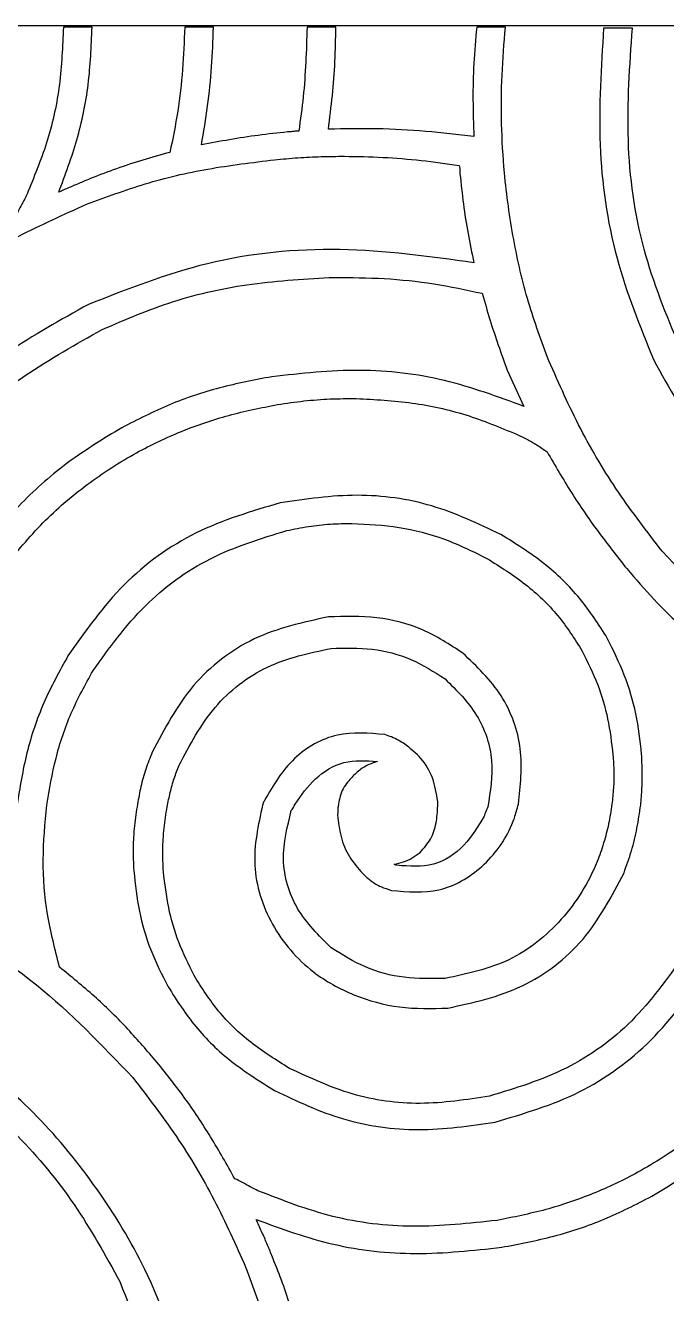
# Model space of a CAD drawing. Extents: x 0 to 371, y 0 to 260.
# Drawn here: x 196.43 to 214.74, y 223.76 to 259.95 of the extents above; entities that cross this region are included whole.
import ezdxf

# ---------------------------------------------------------------- set-up
doc = ezdxf.new("R2010")
doc.units = 0
doc.layers.add('Layer_1', color=7, linetype='CONTINUOUS')

msp = doc.modelspace()

# ---------------------------------------------------------------- linework, layer by layer
at = {"layer": 'Layer_1', "color": 7}
for points in [[(0.02646, 259.95312), (370.443122, 259.95312), (370.443122, 0.661457), (0.02646, 0.661457)], [(205.535255, 256.217641)], [(205.247417, 252.761521)], [(205.874771, 249.302817)], [(205.751779, 245.740244)]]:
    msp.add_lwpolyline(points, close=True, dxfattribs=at)
for points in [[(198.331561, 259.900103), (197.511456, 259.900103)], [(201.797499, 259.900103), (200.977394, 259.900103)], [(205.290309, 259.900103), (204.470204, 259.900103)], [(210.131874, 259.900103), (209.311769, 259.900103)], [(213.756975, 259.873748), (212.93687, 259.873748)], [(210.185101, 250.11052), (210.661041, 249.078542)], [(208.200726, 237.675104), (208.200726, 237.807395)]]:
    msp.add_lwpolyline(points, dxfattribs=at)
for points, knots in [([(197.511456, 259.900103), (197.489139, 259.352883), (197.44503, 258.271335), (197.107782, 256.687878), (196.705496, 255.705007), (196.505833, 255.217185)], [0, 0, 0, 0, 1.641368, 3.244063, 4.823356, 4.823356, 4.823356, 4.823356]), ([(197.379164, 255.19083), (197.564539, 255.685741), (197.937908, 256.68255), (198.265369, 258.269419), (198.309336, 259.352577), (198.331561, 259.900103)], [0, 0, 0, 0, 1.584136, 3.190641, 4.83282, 4.83282, 4.83282, 4.83282]), ([(200.977394, 259.900103), (200.961556, 259.497051), (200.930026, 258.694666), (200.792923, 257.499915), (200.633639, 256.718244), (200.554164, 256.328228)], [0, 0, 0, 0, 1.209889, 2.408612, 3.602317, 3.602317, 3.602317, 3.602317]), ([(201.453851, 256.540102), (201.517371, 256.910179), (201.644268, 257.649493), (201.755357, 258.772149), (201.783421, 259.523293), (201.797499, 259.900103)], [0, 0, 0, 0, 1.126218, 2.249878, 3.380975, 3.380975, 3.380975, 3.380975]), ([(204.470204, 259.900103), (204.459479, 259.567535), (204.438135, 258.905664), (204.370177, 257.915708), (204.278036, 257.263171), (204.231976, 256.936977)], [0, 0, 0, 0, 0.998256, 1.986715, 2.974723, 2.974723, 2.974723, 2.974723]), ([(205.078436, 256.989687), (205.119002, 257.309496), (205.20046, 257.951679), (205.274617, 258.922929), (205.285072, 259.573989), (205.290309, 259.900103)], [0, 0, 0, 0, 0.96705, 1.941857, 2.920169, 2.920169, 2.920169, 2.920169]), ([(209.311769, 259.900103), (209.281785, 259.556085), (209.221726, 258.867018), (209.195669, 257.824618), (209.220312, 257.128407), (209.232704, 256.77833)], [0, 0, 0, 0, 1.035814, 2.074733, 3.125481, 3.125481, 3.125481, 3.125481]), ([(211.375726, 250.375103), (211.169356, 250.929527), (210.748621, 252.059852), (210.339539, 253.864493), (210.099211, 255.571713), (210.009242, 257.141504), (210.019456, 258.52929), (210.094585, 259.445406), (210.131874, 259.900103)], [0, 0, 0, 0, 1.773057, 3.6148, 5.537176, 6.939816, 8.328347, 9.696651, 9.696651, 9.696651, 9.696651]), ([(212.93687, 259.873748), (212.865046, 258.763696), (212.722812, 256.565464), (213.178514, 253.328151), (213.977037, 251.358788), (214.365208, 250.401458)], [0, 0, 0, 0, 3.333346, 6.601016, 9.692055, 9.692055, 9.692055, 9.692055]), ([(215.106247, 250.771978), (214.728662, 251.691415), (213.952447, 253.581529), (213.533004, 256.697107), (213.68182, 258.807799), (213.756975, 259.873748)], [0, 0, 0, 0, 2.973144, 6.111986, 9.314545, 9.314545, 9.314545, 9.314545]), ([(209.232704, 256.77833), (208.774243, 256.832932), (207.857383, 256.942129), (206.469778, 257.016493), (205.543309, 256.998643), (205.078436, 256.989687)], [0, 0, 0, 0, 1.384918, 2.769652, 4.16422, 4.16422, 4.16422, 4.16422]), ([(203.914166, 256.910622), (203.634634, 256.880827), (203.080095, 256.821721), (202.259852, 256.694673), (201.721055, 256.591345), (201.453851, 256.540102)], [0, 0, 0, 0, 0.843256, 1.67286, 2.489061, 2.489061, 2.489061, 2.489061]), ([(204.231976, 256.936977), (204.196612, 256.935341), (204.125683, 256.932059), (204.020459, 256.915539), (203.94953, 256.912258), (203.914166, 256.910622)], [0, 0, 0, 0, 0.106134, 0.212873, 0.319007, 0.319007, 0.319007, 0.319007]), ([(200.554164, 256.328228), (200.294584, 256.256351), (199.78225, 256.114488), (199.03069, 255.870437), (198.545753, 255.68145), (198.305206, 255.587705)], [0, 0, 0, 0, 0.808011, 1.59477, 2.369154, 2.369154, 2.369154, 2.369154]), ([(198.172914, 254.846665), (198.727395, 255.052435), (199.857836, 255.471947), (201.661564, 255.890611), (202.907731, 256.040382), (203.544162, 256.116872)], [0, 0, 0, 0, 1.773057, 3.6148, 5.537176, 5.537176, 5.537176, 5.537176]), ([(203.544162, 256.116872), (203.765553, 256.137534), (204.207561, 256.178785), (204.871834, 256.211792), (205.314326, 256.215693), (205.535255, 256.217641)], [0, 0, 0, 0, 0.667009, 1.331685, 1.99446, 1.99446, 1.99446, 1.99446]), ([(205.535255, 256.217641), (205.902151, 256.211148), (206.634298, 256.19819), (207.727184, 256.108862), (208.448956, 256.008011), (208.808958, 255.957708)], [0, 0, 0, 0, 1.100672, 2.196413, 3.286797, 3.286797, 3.286797, 3.286797]), ([(208.808958, 255.957708), (208.816095, 255.931446), (208.830199, 255.879553), (208.83559, 255.799298), (208.835749, 255.746407), (208.835829, 255.719997)], [0, 0, 0, 0, 0.08145, 0.16094, 0.240215, 0.240215, 0.240215, 0.240215]), ([(198.305206, 255.587705), (198.199663, 255.543697), (197.990243, 255.456376), (197.680902, 255.325565), (197.478649, 255.235253), (197.379164, 255.19083)], [0, 0, 0, 0, 0.343054, 0.680691, 1.007541, 1.007541, 1.007541, 1.007541]), ([(208.835829, 255.719997), (208.86569, 255.431565), (208.924976, 254.858915), (209.056936, 254.010947), (209.174373, 253.455483), (209.232704, 253.179583)], [0, 0, 0, 0, 0.86984, 1.726976, 2.572874, 2.572874, 2.572874, 2.572874]), ([(196.505833, 255.217185), (196.475717, 255.146027), (196.414485, 255.001344), (196.299229, 254.794244), (196.225436, 254.652803), (196.188539, 254.582082)], [0, 0, 0, 0, 0.231633, 0.470969, 0.710305, 0.710305, 0.710305, 0.710305]), ([(192.748956, 251.618955), (193.301717, 252.044512), (194.411638, 252.899012), (196.232589, 253.979664), (197.523708, 254.556579), (198.172914, 254.846665)], [0, 0, 0, 0, 2.091606, 4.199858, 6.332059, 6.332059, 6.332059, 6.332059]), ([(209.232704, 253.179583), (207.962036, 253.354627), (205.433224, 253.702988), (201.647173, 253.331438), (199.344261, 252.427867), (198.225624, 251.988958)], [0, 0, 0, 0, 3.84201, 7.646151, 11.23945, 11.23945, 11.23945, 11.23945]), ([(198.622499, 251.27479), (199.293119, 251.561833), (200.667779, 252.150222), (202.911976, 252.633637), (204.461661, 252.718495), (205.247417, 252.761521)], [0, 0, 0, 0, 2.184858, 4.4786, 6.837881, 6.837881, 6.837881, 6.837881]), ([(205.247417, 252.761521), (205.723252, 252.757266), (206.673317, 252.74877), (208.087884, 252.599893), (209.011149, 252.404143), (209.470416, 252.306769)], [0, 0, 0, 0, 1.427129, 2.849442, 4.257254, 4.257254, 4.257254, 4.257254]), ([(209.470416, 252.306769), (209.542315, 252.055724), (209.684537, 251.559138), (209.924983, 250.827331), (210.098603, 250.348884), (210.185101, 250.11052)], [0, 0, 0, 0, 0.783359, 1.549545, 2.310248, 2.310248, 2.310248, 2.310248]), ([(198.225624, 251.988958), (197.438083, 251.549979), (195.874777, 250.678585), (193.802943, 248.980352), (192.673336, 247.630463), (192.113853, 246.961875)], [0, 0, 0, 0, 2.701851, 5.363294, 7.97507, 7.97507, 7.97507, 7.97507]), ([(192.801666, 246.485935), (193.334173, 247.126099), (194.408024, 248.417049), (196.389761, 250.024816), (197.87518, 250.856411), (198.622499, 251.27479)], [0, 0, 0, 0, 2.494016, 5.029417, 7.596492, 7.596492, 7.596492, 7.596492]), ([(210.661041, 249.078542), (209.914396, 249.354211), (208.404396, 249.911719), (205.945342, 250.200061), (204.30071, 250.018052), (203.464581, 249.925519)], [0, 0, 0, 0, 2.382423, 4.818162, 7.337126, 7.337126, 7.337126, 7.337126]), ([(214.603436, 244.951145), (214.178023, 245.501988), (213.323871, 246.607983), (212.238408, 248.426709), (211.665071, 249.721608), (211.375726, 250.375103)], [0, 0, 0, 0, 2.086879, 4.19008, 6.332929, 6.332929, 6.332929, 6.332929]), ([(214.365208, 250.401458), (214.804187, 249.613917), (215.675582, 248.050611), (217.373815, 245.978777), (218.723704, 244.84917), (219.392291, 244.289687)], [0, 0, 0, 0, 2.701851, 5.363294, 7.97507, 7.97507, 7.97507, 7.97507]), ([(203.464581, 249.925519), (202.966221, 249.830411), (201.971961, 249.640664), (200.527431, 249.15861), (199.628054, 248.699685), (199.178537, 248.47031)], [0, 0, 0, 0, 1.521205, 3.0349, 4.547437, 4.547437, 4.547437, 4.547437]), ([(195.818019, 244.475205), (196.175489, 244.913735), (196.885197, 245.784379), (198.172933, 246.877243), (199.510096, 247.744478), (200.876099, 248.389938), (202.225976, 248.852687), (203.157474, 249.038741), (203.623228, 249.131769)], [0, 0, 0, 0, 1.694235, 3.363678, 5.041595, 6.462655, 7.88623, 9.309834, 9.309834, 9.309834, 9.309834]), ([(203.623228, 249.131769), (203.875474, 249.168542), (204.376206, 249.241541), (205.128392, 249.298991), (205.627139, 249.301548), (205.874771, 249.302817)], [0, 0, 0, 0, 0.76461, 1.517821, 2.260581, 2.260581, 2.260581, 2.260581]), ([(205.874771, 249.302817), (206.408349, 249.274943), (207.464371, 249.219777), (209.010866, 248.880464), (209.972044, 248.482535), (210.449684, 248.284792)], [0, 0, 0, 0, 1.601446, 3.169476, 4.718375, 4.718375, 4.718375, 4.718375]), ([(199.178537, 248.47031), (198.665941, 248.158966), (197.642562, 247.537379), (196.280088, 246.343909), (195.51497, 245.417181), (195.130206, 244.951145)], [0, 0, 0, 0, 1.797007, 3.587655, 5.399073, 5.399073, 5.399073, 5.399073]), ([(210.449684, 248.284792), (210.547237, 248.238611), (210.745622, 248.144698), (211.038765, 247.979028), (211.226498, 247.848993), (211.322499, 247.782497)], [0, 0, 0, 0, 0.323756, 0.658389, 1.008596, 1.008596, 1.008596, 1.008596]), ([(211.322499, 247.782497), (211.549631, 247.391445), (212.002291, 246.612101), (212.765011, 245.499605), (213.321129, 244.798035), (213.598329, 244.448334)], [0, 0, 0, 0, 1.356377, 2.70318, 4.041689, 4.041689, 4.041689, 4.041689]), ([(209.999583, 245.427602), (209.355708, 245.731363), (208.060058, 246.342611), (205.875426, 246.644101), (204.432921, 246.433754), (203.702809, 246.327288)], [0, 0, 0, 0, 2.12763, 4.281365, 6.488666, 6.488666, 6.488666, 6.488666]), ([(203.702809, 246.327288), (202.884031, 246.085034), (201.252792, 245.602394), (199.129462, 244.068013), (198.142518, 242.668788), (197.643748, 241.961664)], [0, 0, 0, 0, 2.549794, 5.079918, 7.664968, 7.664968, 7.664968, 7.664968]), ([(198.357916, 241.537917), (198.821593, 242.179681), (199.73736, 243.44717), (201.664691, 244.853646), (203.145725, 245.306588), (203.887811, 245.533538)], [0, 0, 0, 0, 2.366591, 4.674042, 6.99129, 6.99129, 6.99129, 6.99129]), ([(203.887811, 245.533538), (204.094413, 245.575497), (204.505579, 245.658999), (205.129277, 245.727903), (205.544878, 245.736143), (205.751779, 245.740244)], [0, 0, 0, 0, 0.632265, 1.258296, 1.878937, 1.878937, 1.878937, 1.878937]), ([(205.751779, 245.740244), (206.201569, 245.716791), (207.096708, 245.670116), (208.405814, 245.332627), (209.204119, 244.937215), (209.602708, 244.739789)], [0, 0, 0, 0, 1.34924, 2.685161, 4.017307, 4.017307, 4.017307, 4.017307]), ([(213.042291, 242.463959), (212.793496, 242.852341), (212.28703, 243.642959), (211.243877, 244.647149), (210.419595, 245.16416), (209.999583, 245.427602)], [0, 0, 0, 0, 1.380479, 2.810202, 4.295597, 4.295597, 4.295597, 4.295597]), ([(209.602708, 244.739789), (209.980538, 244.504412), (210.720991, 244.043131), (211.656599, 243.146936), (212.107354, 242.44013), (212.328122, 242.093955)], [0, 0, 0, 0, 1.333712, 2.613745, 3.842465, 3.842465, 3.842465, 3.842465]), ([(224.816249, 238.57479), (223.455749, 239.056822), (220.822059, 239.989949), (217.303084, 242.12548), (215.485702, 244.027696), (214.603436, 244.951145)], [0, 0, 0, 0, 4.325799, 8.373986, 12.193383, 12.193383, 12.193383, 12.193383]), ([(213.598329, 244.448334), (213.85284, 244.153168), (214.365036, 243.559154), (215.21716, 242.730629), (215.829125, 242.219721), (216.138225, 241.961664)], [0, 0, 0, 0, 1.168837, 2.352252, 3.560033, 3.560033, 3.560033, 3.560033]), ([(205.078436, 243.072707), (204.353932, 242.914301), (202.912233, 242.599088), (201.087489, 241.191808), (200.399471, 239.875772), (200.051353, 239.209894)], [0, 0, 0, 0, 2.206856, 4.391448, 6.628866, 6.628866, 6.628866, 6.628866]), ([(208.914894, 242.040728), (208.541134, 242.282765), (207.789255, 242.76966), (206.451522, 243.111563), (205.540344, 243.085778), (205.078436, 243.072707)], [0, 0, 0, 0, 1.329611, 2.674722, 4.057669, 4.057669, 4.057669, 4.057669]), ([(200.818747, 238.839374), (201.121717, 239.415466), (201.719628, 240.552387), (203.290086, 241.774874), (204.534504, 242.040119), (205.158017, 242.17302)], [0, 0, 0, 0, 1.939308, 3.827231, 5.723082, 5.723082, 5.723082, 5.723082]), ([(205.158017, 242.17302), (205.549873, 242.182486), (206.322502, 242.201149), (207.455679, 241.912338), (208.094643, 241.503378), (208.412083, 241.300205)], [0, 0, 0, 0, 1.173202, 2.313221, 3.438758, 3.438758, 3.438758, 3.438758]), ([(214.021559, 239.156667), (213.977803, 239.540534), (213.890469, 240.306702), (213.553059, 241.422174), (213.213026, 242.115721), (213.042291, 242.463959)], [0, 0, 0, 0, 1.157468, 2.310219, 3.472746, 3.472746, 3.472746, 3.472746]), ([(197.643748, 241.961664), (197.400397, 241.519651), (196.914369, 240.63685), (196.431165, 239.194595), (196.26952, 238.199821), (196.188539, 237.701459)], [0, 0, 0, 0, 1.51166, 3.019138, 4.532546, 4.532546, 4.532546, 4.532546]), ([(210.502394, 237.72833), (210.560719, 238.255387), (210.678485, 239.319595), (210.102897, 240.90417), (209.313612, 241.659277), (208.914894, 242.040728)], [0, 0, 0, 0, 1.577528, 3.185267, 4.826554, 4.826554, 4.826554, 4.826554]), ([(212.328122, 242.093955), (212.481301, 241.782949), (212.786056, 241.164186), (213.081907, 240.163137), (213.161404, 239.476323), (213.201454, 239.130312)], [0, 0, 0, 0, 1.038912, 2.066965, 3.110733, 3.110733, 3.110733, 3.110733]), ([(197.034999, 237.701459), (197.112698, 238.149042), (197.268022, 239.04379), (197.701494, 240.343346), (198.139081, 241.139677), (198.357916, 241.537917)], [0, 0, 0, 0, 1.361992, 2.72271, 4.08394, 4.08394, 4.08394, 4.08394]), ([(208.412083, 241.300205), (208.740599, 240.975407), (209.393422, 240.329971), (209.848189, 238.981503), (209.701913, 238.089735), (209.629579, 237.648749)], [0, 0, 0, 0, 1.374437, 2.731266, 4.058611, 4.058611, 4.058611, 4.058611]), ([(206.692291, 239.712705), (206.234278, 239.752812), (205.30699, 239.834011), (203.993314, 239.09482), (203.504515, 238.262515), (203.252708, 237.83375)], [0, 0, 0, 0, 1.356338, 2.746027, 4.222582, 4.222582, 4.222582, 4.222582]), ([(207.248329, 239.448122), (207.191051, 239.483716), (207.073651, 239.556673), (206.887947, 239.647162), (206.756541, 239.691182), (206.692291, 239.712705)], [0, 0, 0, 0, 0.202266, 0.414576, 0.617704, 0.617704, 0.617704, 0.617704]), ([(208.200726, 237.807395), (208.163964, 238.033636), (208.092516, 238.473337), (207.750194, 239.053173), (207.414311, 239.3175), (207.248329, 239.448122)], [0, 0, 0, 0, 0.683741, 1.328858, 1.959094, 1.959094, 1.959094, 1.959094]), ([(200.051353, 239.209894), (199.986101, 239.049686), (199.85606, 238.73041), (199.718658, 238.232802), (199.658227, 237.896076), (199.628122, 237.72833)], [0, 0, 0, 0, 0.518626, 1.033569, 1.544746, 1.544746, 1.544746, 1.544746]), ([(204.126039, 237.72833), (204.304807, 237.98244), (204.662962, 238.491542), (205.513478, 239.012496), (206.155633, 238.967901), (206.480934, 238.94531)], [0, 0, 0, 0, 0.929904, 1.863034, 2.821039, 2.821039, 2.821039, 2.821039]), ([(206.480934, 238.94531), (206.369759, 238.908473), (206.147272, 238.834751), (205.86342, 238.623178), (205.710107, 238.449287), (205.633958, 238.362917)], [0, 0, 0, 0, 0.349496, 0.699425, 1.04475, 1.04475, 1.04475, 1.04475]), ([(213.201454, 239.130312), (213.213907, 238.972016), (213.238641, 238.657623), (213.222354, 238.188662), (213.190393, 237.880677), (213.174583, 237.72833)], [0, 0, 0, 0, 0.476032, 0.945452, 1.404949, 1.404949, 1.404949, 1.404949]), ([(213.995204, 237.701459), (214.009388, 237.860413), (214.037893, 238.179835), (214.042392, 238.665948), (214.02856, 238.991763), (214.021559, 239.156667)], [0, 0, 0, 0, 0.478603, 0.961761, 1.456911, 1.456911, 1.456911, 1.456911]), ([(200.474583, 237.648749), (200.50267, 237.787274), (200.558087, 238.060593), (200.669033, 238.460098), (200.769153, 238.713734), (200.818747, 238.839374)], [0, 0, 0, 0, 0.424009, 0.8366, 1.2416, 1.2416, 1.2416, 1.2416]), ([(205.633958, 238.362917), (205.5865, 238.300145), (205.492982, 238.17645), (205.405494, 237.957706), (205.381505, 237.805362), (205.369374, 237.72833)], [0, 0, 0, 0, 0.235301, 0.463676, 0.697265, 0.697265, 0.697265, 0.697265]), ([(203.252708, 237.83375), (203.245472, 237.82262), (203.229432, 237.797949), (203.220589, 237.750342), (203.207183, 237.718518), (203.199997, 237.701459)], [0, 0, 0, 0, 0.039476, 0.087505, 0.142997, 0.142997, 0.142997, 0.142997]), ([(197.405519, 233.071251), (197.276742, 233.57235), (197.018539, 234.57707), (196.89214, 236.141462), (196.987281, 237.180378), (197.034999, 237.701459)], [0, 0, 0, 0, 1.550462, 3.108724, 4.676749, 4.676749, 4.676749, 4.676749]), ([(199.628122, 237.72833), (199.596403, 237.52292), (199.532308, 237.107841), (199.490142, 236.470105), (199.511413, 236.040564), (199.522186, 235.82302)], [0, 0, 0, 0, 0.623438, 1.259799, 1.912811, 1.912811, 1.912811, 1.912811]), ([(200.369162, 235.796665), (200.35835, 236.005693), (200.336912, 236.42014), (200.379678, 237.040101), (200.442966, 237.445982), (200.474583, 237.648749)], [0, 0, 0, 0, 0.62747, 1.244106, 1.859682, 1.859682, 1.859682, 1.859682]), ([(203.199997, 237.701459), (203.074258, 237.129301), (202.82096, 235.976713), (203.388939, 234.227632), (204.473517, 232.959918), (205.796195, 232.239891), (207.114431, 231.869581), (208.028512, 231.894746), (208.491664, 231.907497)], [0, 0, 0, 0, 1.731203, 3.487438, 5.285214, 6.608949, 7.955511, 9.33858, 9.33858, 9.33858, 9.33858]), ([(205.158017, 233.627289), (204.80337, 233.977257), (204.100387, 234.670967), (203.667719, 236.145421), (203.903866, 237.08187), (204.020103, 237.542812)], [0, 0, 0, 0, 1.479953, 2.93357, 4.342663, 4.342663, 4.342663, 4.342663]), ([(204.020103, 237.542812), (204.036082, 237.562166), (204.067792, 237.600574), (204.09744, 237.666179), (204.116874, 237.708412), (204.126039, 237.72833)], [0, 0, 0, 0, 0.074948, 0.148729, 0.214586, 0.214586, 0.214586, 0.214586]), ([(205.369374, 237.72833), (205.362264, 237.693146), (205.348131, 237.623213), (205.34318, 237.516494), (205.343073, 237.445813), (205.343019, 237.41052)], [0, 0, 0, 0, 0.107533, 0.213734, 0.319652, 0.319652, 0.319652, 0.319652]), ([(206.877809, 235.267499), (207.337867, 235.226507), (208.269256, 235.143518), (209.550565, 235.895774), (210.16616, 236.747713), (210.391311, 237.331981), (210.450961, 237.527104), (210.484985, 237.660218), (210.502394, 237.72833)], [0, 0, 0, 0, 1.356337, 2.745907, 4.222353, 4.421867, 4.623135, 4.834031, 4.834031, 4.834031, 4.834031]), ([(207.697914, 236.352187), (207.805973, 236.472195), (208.023851, 236.714166), (208.172969, 237.189247), (208.19148, 237.513266), (208.200726, 237.675104)], [0, 0, 0, 0, 0.479683, 0.967182, 1.45365, 1.45365, 1.45365, 1.45365]), ([(213.174583, 237.72833), (213.145083, 237.538885), (213.08682, 237.164715), (212.944424, 236.615859), (212.609845, 235.650188), (211.823277, 234.385144), (210.28677, 233.149481), (209.037851, 232.885983), (208.412083, 232.753957)], [0, 0, 0, 0, 0.574893, 1.135461, 1.698344, 3.637652, 5.525575, 7.421426, 7.421426, 7.421426, 7.421426]), ([(209.629579, 237.648749), (209.618777, 237.619877), (209.596277, 237.559737), (209.556944, 237.473177), (209.534444, 237.413037), (209.523642, 237.384165)], [0, 0, 0, 0, 0.092457, 0.192584, 0.28504, 0.28504, 0.28504, 0.28504]), ([(213.518747, 235.77031), (213.592997, 235.977182), (213.742366, 236.393345), (213.899855, 237.040603), (213.963404, 237.481055), (213.995204, 237.701459)], [0, 0, 0, 0, 0.659072, 1.32586, 1.993726, 1.993726, 1.993726, 1.993726]), ([(205.343019, 237.41052), (205.366209, 237.206058), (205.412759, 236.795635), (205.648595, 236.210629), (205.9217, 235.899096), (206.057704, 235.743955)], [0, 0, 0, 0, 0.616159, 1.236832, 1.852539, 1.852539, 1.852539, 1.852539]), ([(209.523642, 237.384165), (209.351534, 237.093111), (209.005375, 236.507716), (208.092145, 235.898583), (207.390259, 235.953822), (207.036456, 235.981667)], [0, 0, 0, 0, 1.011101, 2.033623, 3.072952, 3.072952, 3.072952, 3.072952]), ([(189.283017, 236.299477), (190.643518, 235.817446), (193.277207, 234.884318), (196.796183, 232.748787), (198.613565, 230.846571), (199.495831, 229.923122)], [0, 0, 0, 0, 4.325799, 8.373986, 12.193383, 12.193383, 12.193383, 12.193383]), ([(206.956874, 236.008539), (207.045134, 236.029816), (207.222567, 236.072591), (207.477278, 236.183534), (207.624121, 236.295779), (207.697914, 236.352187)], [0, 0, 0, 0, 0.272222, 0.547266, 0.825112, 0.825112, 0.825112, 0.825112]), ([(207.036456, 235.981667), (207.027416, 235.983444), (207.008634, 235.987135), (206.984696, 236.003071), (206.965914, 236.006762), (206.956874, 236.008539)], [0, 0, 0, 0, 0.027412, 0.056954, 0.084365, 0.084365, 0.084365, 0.084365]), ([(199.522186, 235.82302), (199.564282, 235.439356), (199.648271, 234.673871), (199.975705, 233.553781), (200.325381, 232.863372), (200.501454, 232.515729)], [0, 0, 0, 0, 1.156641, 2.307721, 3.475184, 3.475184, 3.475184, 3.475184]), ([(201.241978, 232.833538), (201.088792, 233.146474), (200.78399, 233.76914), (200.490647, 234.770319), (200.409639, 235.454705), (200.369162, 235.796665)], [0, 0, 0, 0, 1.044084, 2.077469, 3.109449, 3.109449, 3.109449, 3.109449]), ([(206.057704, 235.743955), (206.137901, 235.670398), (206.295455, 235.525887), (206.573708, 235.361177), (206.775969, 235.29887), (206.877809, 235.267499)], [0, 0, 0, 0, 0.326004, 0.640468, 0.959374, 0.959374, 0.959374, 0.959374]), ([(208.491664, 231.907497), (209.216168, 232.065902), (210.657867, 232.381116), (212.482611, 233.788396), (213.170629, 235.104432), (213.518747, 235.77031)], [0, 0, 0, 0, 2.206856, 4.391448, 6.628866, 6.628866, 6.628866, 6.628866]), ([(208.412083, 232.753957), (208.019954, 232.746188), (207.246308, 232.730861), (206.118522, 233.029798), (205.476126, 233.429407), (205.158017, 233.627289)], [0, 0, 0, 0, 1.173353, 2.314951, 3.434795, 3.434795, 3.434795, 3.434795]), ([(215.212184, 233.38906), (214.753113, 232.746692), (213.844126, 231.474766), (211.910106, 230.074204), (210.426031, 229.621052), (209.682289, 229.393955)], [0, 0, 0, 0, 2.359118, 4.671187, 6.993908, 6.993908, 6.993908, 6.993908]), ([(200.130934, 230.425417), (199.858393, 230.740127), (199.309212, 231.374281), (198.402293, 232.264377), (197.739643, 232.800782), (197.405519, 233.071251)], [0, 0, 0, 0, 1.248722, 2.516229, 3.805333, 3.805333, 3.805333, 3.805333]), ([(203.967392, 230.187705), (203.589562, 230.423082), (202.849109, 230.884362), (201.913501, 231.780557), (201.462746, 232.487364), (201.241978, 232.833538)], [0, 0, 0, 0, 1.333712, 2.613745, 3.842465, 3.842465, 3.842465, 3.842465]), ([(209.840936, 228.652915), (210.658054, 228.894984), (212.286217, 229.377324), (214.402893, 230.91734), (215.396625, 232.312052), (215.899997, 233.01854)], [0, 0, 0, 0, 2.544261, 5.069616, 7.661989, 7.661989, 7.661989, 7.661989]), ([(200.501454, 232.515729), (200.750244, 232.127384), (201.256687, 231.336859), (202.299919, 230.332922), (203.124158, 229.816005), (203.544162, 229.552602)], [0, 0, 0, 0, 1.380369, 2.809918, 4.295238, 4.295238, 4.295238, 4.295238]), ([(201.056976, 213.598021), (201.228395, 214.850936), (201.569631, 217.345045), (201.141536, 221.052889), (200.069042, 224.240229), (198.509452, 226.781628), (196.831206, 228.859867), (195.482499, 229.994435), (194.812912, 230.557709)], [0, 0, 0, 0, 3.7816, 7.527821, 11.082407, 13.779212, 16.436118, 19.055731, 19.055731, 19.055731, 19.055731]), ([(202.406247, 227.03906), (202.181021, 227.438341), (201.733155, 228.232315), (200.980177, 229.369858), (200.413483, 230.074226), (200.130934, 230.425417)], [0, 0, 0, 0, 1.375121, 2.734443, 4.086127, 4.086127, 4.086127, 4.086127]), ([(217.69937, 230.504999), (217.341895, 230.066431), (216.632163, 229.195697), (215.344495, 228.102589), (214.007356, 227.235186), (212.641301, 226.58986), (211.291385, 226.12741), (210.359911, 225.941429), (209.894162, 225.848435)], [0, 0, 0, 0, 1.694336, 3.363942, 5.041931, 6.462934, 7.88643, 9.310004, 9.310004, 9.310004, 9.310004]), ([(194.336456, 229.923122), (194.977589, 229.385857), (196.267111, 228.305248), (197.889059, 226.334913), (198.712073, 224.848581), (199.125311, 224.102288)], [0, 0, 0, 0, 2.506226, 5.040815, 7.596817, 7.596817, 7.596817, 7.596817]), ([(199.495831, 229.923122), (199.921388, 229.370361), (200.775888, 228.26044), (201.85654, 226.439489), (202.433455, 225.148369), (202.723541, 224.499163)], [0, 0, 0, 0, 2.091606, 4.199858, 6.332059, 6.332059, 6.332059, 6.332059]), ([(209.682289, 229.393955), (209.02197, 229.292746), (207.716122, 229.092593), (205.73359, 229.364504), (204.55437, 229.914123), (203.967392, 230.187705)], [0, 0, 0, 0, 1.997914, 3.95108, 5.886882, 5.886882, 5.886882, 5.886882]), ([(214.312497, 226.536249), (214.825093, 226.847593), (215.848472, 227.46918), (217.210947, 228.66265), (217.976064, 229.589378), (218.360829, 230.055413)], [0, 0, 0, 0, 1.797007, 3.587655, 5.399073, 5.399073, 5.399073, 5.399073]), ([(203.544162, 229.552602), (204.188037, 229.248841), (205.483687, 228.637593), (207.668318, 228.336103), (209.110824, 228.54645), (209.840936, 228.652915)], [0, 0, 0, 0, 2.12763, 4.281365, 6.488666, 6.488666, 6.488666, 6.488666]), ([(203.067706, 226.694896), (202.994737, 226.732235), (202.846439, 226.808122), (202.627514, 226.925834), (202.479216, 227.001721), (202.406247, 227.03906)], [0, 0, 0, 0, 0.245897, 0.49975, 0.745647, 0.745647, 0.745647, 0.745647]), ([(209.894162, 225.848435), (209.095953, 225.76125), (207.530794, 225.590294), (205.192278, 225.865928), (203.770227, 226.420785), (203.067706, 226.694896)], [0, 0, 0, 0, 2.40486, 4.715544, 6.971607, 6.971607, 6.971607, 6.971607]), ([(210.026454, 225.08104), (210.524814, 225.176148), (211.519073, 225.365895), (212.963603, 225.847949), (213.862981, 226.306874), (214.312497, 226.536249)], [0, 0, 0, 0, 1.521205, 3.0349, 4.547437, 4.547437, 4.547437, 4.547437]), ([(203.464581, 224.842812), (203.418652, 224.957795), (203.326227, 225.189184), (203.173025, 225.531844), (203.067784, 225.760232), (203.014995, 225.87479)], [0, 0, 0, 0, 0.371413, 0.747421, 1.125839, 1.125839, 1.125839, 1.125839]), ([(203.014995, 225.87479), (203.742062, 225.60951), (205.212434, 225.073024), (207.608524, 224.817985), (209.21036, 224.992254), (210.026454, 225.08104)], [0, 0, 0, 0, 2.315932, 4.683594, 7.142714, 7.142714, 7.142714, 7.142714]), ([(204.178749, 222.69979), (204.113648, 222.944499), (203.984014, 223.431784), (203.745833, 224.147504), (203.558143, 224.611509), (203.464581, 224.842812)], [0, 0, 0, 0, 0.759559, 1.512498, 2.260912, 2.260912, 2.260912, 2.260912]), ([(202.723541, 224.499163), (202.929311, 223.944683), (203.348823, 222.814242), (203.767487, 221.010513), (203.917258, 219.764346), (203.993747, 219.127916)], [0, 0, 0, 0, 1.773057, 3.6148, 5.537175, 5.537175, 5.537175, 5.537175]), ([(199.125311, 224.102288), (199.548096, 223.016633), (200.419963, 220.777791), (200.754824, 217.095642), (200.374538, 214.643788), (200.183644, 213.413019)], [0, 0, 0, 0, 3.483767, 7.18423, 10.91404, 10.91404, 10.91404, 10.91404])]:
    msp.add_open_spline(points, degree=3, knots=knots, dxfattribs=at)

doc.saveas('drawing.dxf')
